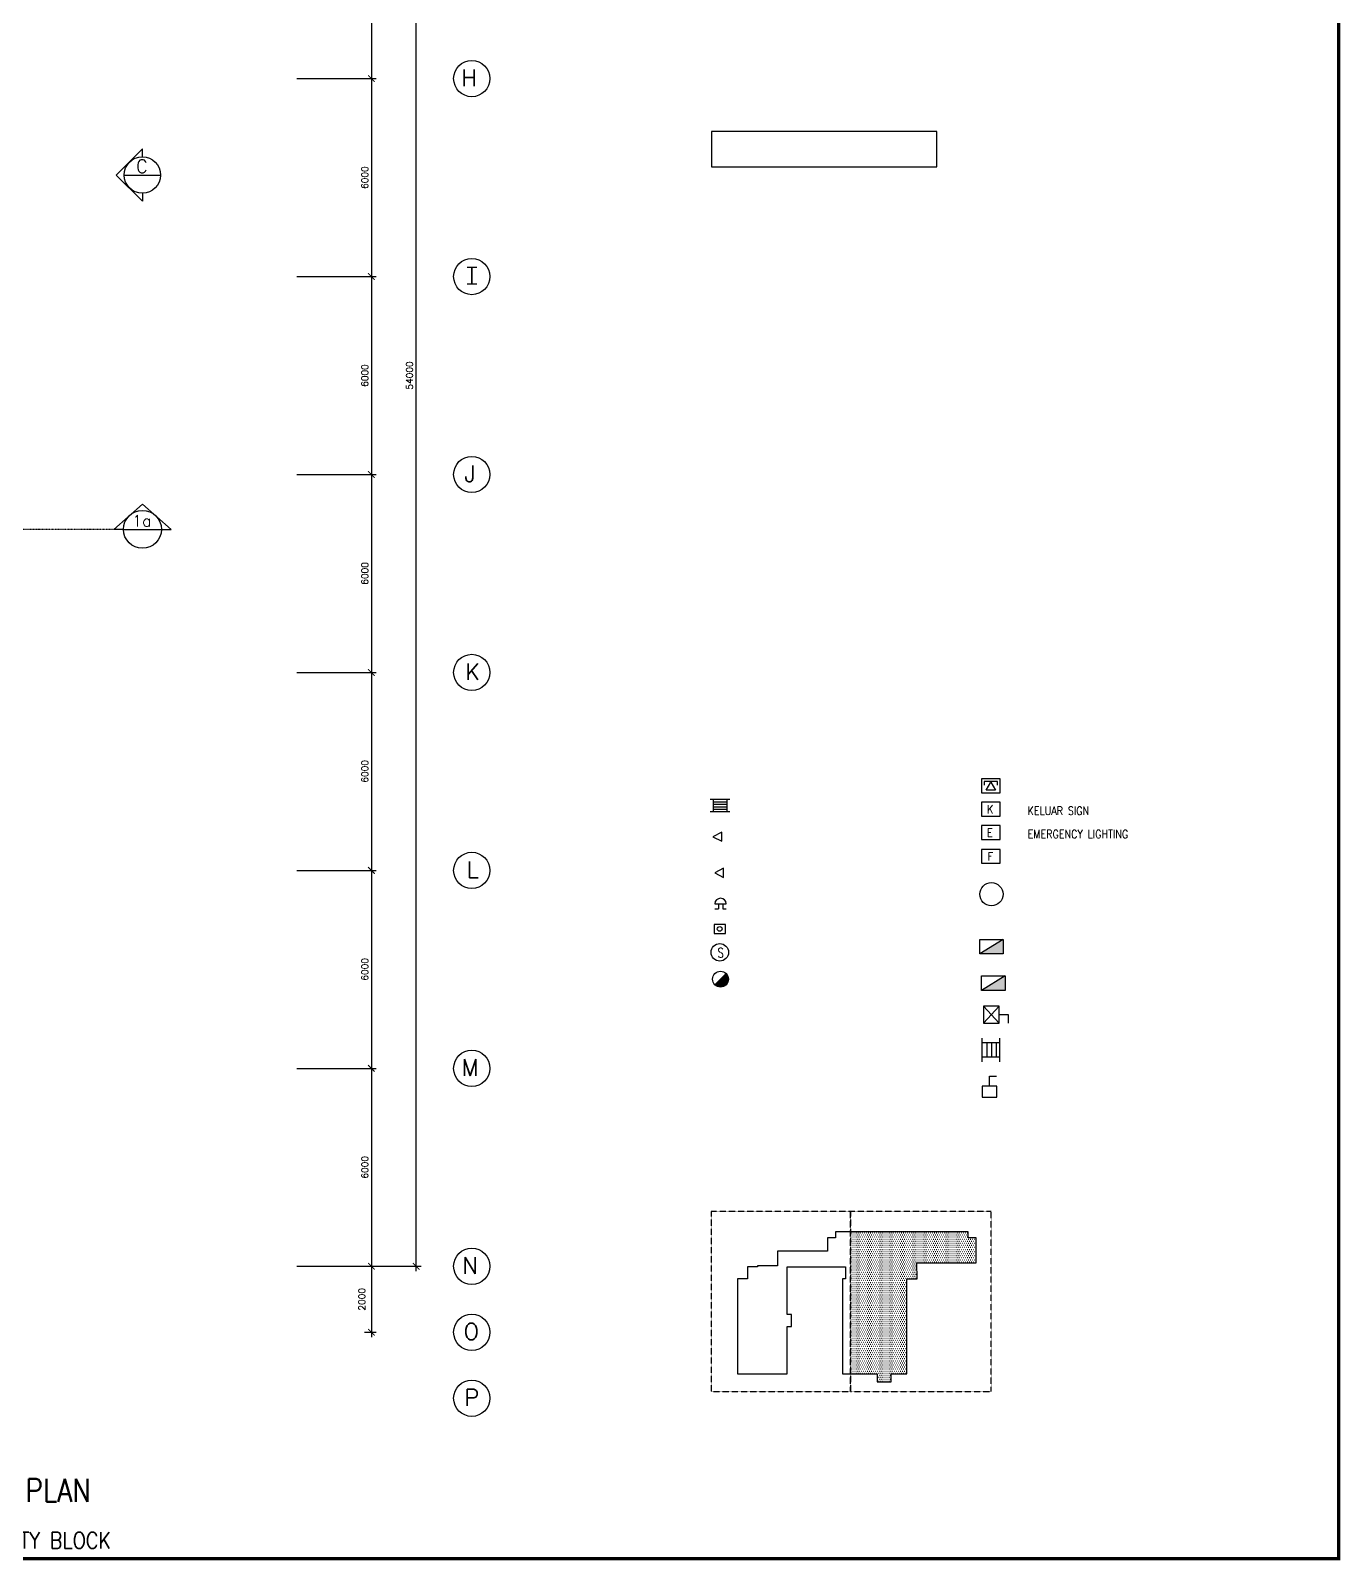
# Model space of a CAD drawing. Header units: feet. Extents: x 1407108 to 2957709, y -1501070 to -681589.
# Drawn here: x 1713887 to 1753588, y -847338 to -800969 of the extents above; entities that cross this region are included whole.
import ezdxf

# ---------------------------------------------------------------- set-up
doc = ezdxf.new("R2010")
doc.units = ezdxf.units.FT
doc.header["$LTSCALE"] = 13
doc.header["$MEASUREMENT"] = 0
doc.linetypes.add('DASHDOT', pattern=[1, 0.5, -0.25, 0, -0.25])
doc.linetypes.add('DASHED', pattern=[0.75, 0.5, -0.25])
doc.layers.get('0').update_dxf_attribs({"linetype": 'CONTINUOUS'})
for name, color, linetype in [('-DRY RISER', 1, 'CONTINUOUS'), ('-FF', 240, 'CONTINUOUS'), ('-ff.txt', 2, 'CONTINUOUS'), ('AR', 7, 'CONTINUOUS'), ('AR1', 7, 'CONTINUOUS'), ('DIM', 7, 'CONTINUOUS'), ('DR', 7, 'CONTINUOUS'), ('GRID-T', 7, 'CONTINUOUS'), ('NEW', 7, 'CONTINUOUS'), ('PL', 5, 'CONTINUOUS'), ('TEXT', 7, 'CONTINUOUS')]:
    doc.layers.add(name, color=color, linetype=linetype)
doc.styles.add('ROMANS', font='romans')
doc.styles.get("Standard").update_dxf_attribs({"font": 'ROMANS.SHX'})
doc.styles.add('STANDARDS', font='simplex.shx')
doc.dimstyles.new('STANDARD$0', dxfattribs={"dimscale": 0, "dimtxt": 8, "dimasz": 6, "dimexe": 1, "dimexo": 1, "dimgap": 3, "dimtad": 1, "dimdec": 0, "dimlfac": -1, "dimrnd": 1, "dimzin": 0, "dimdsep": 46, "dimtxsty": 'Standard', "dimcen": 0, "dimclrd": 5, "dimclre": 250, "dimadec": 0, "dimazin": 0, "dimtfac": 1, "dimtdec": 4, "dimtofl": 0, "dimtmove": 0, "dimatfit": 3, "dimfxl": 1, "dimtolj": 1, "dimtzin": 0, "dimarcsym": 0})

# ---------------------------------------------------------------- blocks, each defined once
blk = doc.blocks.new('_ARCHTICK')
at = {"color": 0, "linetype": 'ByBlock', "const_width": 0.15}
blk.add_lwpolyline([(-0.5, -0.5), (0.5, 0.5)], dxfattribs=at)
blk = doc.blocks.new('*D391')
at = {"layer": 'DIM', "color": 7, "lineweight": -2, "transparency": 16777216}
for p, q in [((1724216, -838274), (1724216, -840574)), ((1724003, -838424), (1724366, -838424)), ((1724003, -840424), (1724366, -840424))]:
    blk.add_line(p, q, dxfattribs=at)
at = {"layer": 'DIM', "color": 7, "lineweight": -2, "transparency": 16777216, "xscale": 200, "yscale": 200, "zscale": 200}
for p, rotation in [((1724216, -838424), 90), ((1724216, -840424), 270)]:
    blk.add_blockref('_ARCHTICK', p, dxfattribs=dict(at, rotation=rotation))
at = {"layer": 'DIM', "color": 7, "transparency": 16777216, "insert": (1723930, -839424), "char_height": 200, "attachment_point": 5, "rotation": 90, "style": 'ROMANS'}
blk.add_mtext('\\A1;2000', dxfattribs=at)
blk = doc.blocks.new('*D394')
at = {"layer": 'DIM', "color": 7, "lineweight": -2, "transparency": 16777216}
for p, q in [((1721955, -796424), (1724366, -796424)), ((1724216, -796274), (1724216, -802574)), ((1721955, -802424), (1724366, -802424))]:
    blk.add_line(p, q, dxfattribs=at)
at = {"layer": 'DIM', "color": 7, "lineweight": -2, "transparency": 16777216, "xscale": 200, "yscale": 200, "zscale": 200}
for p, rotation in [((1724216, -796424), 90), ((1724216, -802424), 270)]:
    blk.add_blockref('_ARCHTICK', p, dxfattribs=dict(at, rotation=rotation))
at = {"layer": 'DIM', "color": 7, "transparency": 16777216, "insert": (1724016, -799424), "char_height": 200, "attachment_point": 5, "rotation": 90, "style": 'ROMANS'}
blk.add_mtext('\\A1;6000', dxfattribs=at)
blk = doc.blocks.new('*D395')
at = {"layer": 'DIM', "color": 7, "lineweight": -2, "transparency": 16777216}
for p, q in [((1721955, -802424), (1724366, -802424)), ((1724216, -802274), (1724216, -808574)), ((1721955, -808424), (1724366, -808424))]:
    blk.add_line(p, q, dxfattribs=at)
at = {"layer": 'DIM', "color": 7, "lineweight": -2, "transparency": 16777216, "xscale": 200, "yscale": 200, "zscale": 200}
for p, rotation in [((1724216, -802424), 90), ((1724216, -808424), 270)]:
    blk.add_blockref('_ARCHTICK', p, dxfattribs=dict(at, rotation=rotation))
at = {"layer": 'DIM', "color": 7, "transparency": 16777216, "insert": (1724016, -805424), "char_height": 200, "attachment_point": 5, "rotation": 90, "style": 'ROMANS'}
blk.add_mtext('\\A1;6000', dxfattribs=at)
blk = doc.blocks.new('*D396')
at = {"layer": 'DIM', "color": 7, "lineweight": -2, "transparency": 16777216}
for p, q in [((1722823, -808424), (1724366, -808424)), ((1724216, -808274), (1724216, -814574)), ((1722823, -814424), (1724366, -814424))]:
    blk.add_line(p, q, dxfattribs=at)
at = {"layer": 'DIM', "color": 7, "lineweight": -2, "transparency": 16777216, "xscale": 200, "yscale": 200, "zscale": 200}
for p, rotation in [((1724216, -808424), 90), ((1724216, -814424), 270)]:
    blk.add_blockref('_ARCHTICK', p, dxfattribs=dict(at, rotation=rotation))
at = {"layer": 'DIM', "color": 7, "transparency": 16777216, "insert": (1724016, -811424), "char_height": 200, "attachment_point": 5, "rotation": 90, "style": 'ROMANS'}
blk.add_mtext('\\A1;6000', dxfattribs=at)
blk = doc.blocks.new('*D397')
at = {"layer": 'DIM', "color": 7, "lineweight": -2, "transparency": 16777216}
for p, q in [((1721955, -814424), (1724366, -814424)), ((1724216, -814274), (1724216, -820574)), ((1721955, -820424), (1724366, -820424))]:
    blk.add_line(p, q, dxfattribs=at)
at = {"layer": 'DIM', "color": 7, "lineweight": -2, "transparency": 16777216, "xscale": 200, "yscale": 200, "zscale": 200}
for p, rotation in [((1724216, -814424), 90), ((1724216, -820424), 270)]:
    blk.add_blockref('_ARCHTICK', p, dxfattribs=dict(at, rotation=rotation))
at = {"layer": 'DIM', "color": 7, "transparency": 16777216, "insert": (1724016, -817424), "char_height": 200, "attachment_point": 5, "rotation": 90, "style": 'ROMANS'}
blk.add_mtext('\\A1;6000', dxfattribs=at)
blk = doc.blocks.new('*D398')
at = {"layer": 'DIM', "color": 7, "lineweight": -2, "transparency": 16777216}
for p, q in [((1721955, -820424), (1724366, -820424)), ((1724216, -820274), (1724216, -826574)), ((1721955, -826424), (1724366, -826424))]:
    blk.add_line(p, q, dxfattribs=at)
at = {"layer": 'DIM', "color": 7, "lineweight": -2, "transparency": 16777216, "xscale": 200, "yscale": 200, "zscale": 200}
for p, rotation in [((1724216, -820424), 90), ((1724216, -826424), 270)]:
    blk.add_blockref('_ARCHTICK', p, dxfattribs=dict(at, rotation=rotation))
at = {"layer": 'DIM', "color": 7, "transparency": 16777216, "insert": (1724016, -823424), "char_height": 200, "attachment_point": 5, "rotation": 90, "style": 'ROMANS'}
blk.add_mtext('\\A1;6000', dxfattribs=at)
blk = doc.blocks.new('*D399')
at = {"layer": 'DIM', "color": 7, "lineweight": -2, "transparency": 16777216}
for p, q in [((1724216, -826274), (1724216, -832574)), ((1721955, -826424), (1724366, -826424)), ((1721955, -832424), (1724366, -832424))]:
    blk.add_line(p, q, dxfattribs=at)
at = {"layer": 'DIM', "color": 7, "lineweight": -2, "transparency": 16777216, "xscale": 200, "yscale": 200, "zscale": 200}
for p, rotation in [((1724216, -826424), 90), ((1724216, -832424), 270)]:
    blk.add_blockref('_ARCHTICK', p, dxfattribs=dict(at, rotation=rotation))
at = {"layer": 'DIM', "color": 7, "transparency": 16777216, "insert": (1724016, -829424), "char_height": 200, "attachment_point": 5, "rotation": 90, "style": 'ROMANS'}
blk.add_mtext('\\A1;6000', dxfattribs=at)
blk = doc.blocks.new('*D400')
at = {"layer": 'DIM', "color": 7, "lineweight": -2, "transparency": 16777216}
for p, q in [((1724216, -832274), (1724216, -838574)), ((1721955, -832424), (1724366, -832424)), ((1721955, -838424), (1724366, -838424))]:
    blk.add_line(p, q, dxfattribs=at)
at = {"layer": 'DIM', "color": 7, "lineweight": -2, "transparency": 16777216, "xscale": 200, "yscale": 200, "zscale": 200}
for p, rotation in [((1724216, -832424), 90), ((1724216, -838424), 270)]:
    blk.add_blockref('_ARCHTICK', p, dxfattribs=dict(at, rotation=rotation))
at = {"layer": 'DIM', "color": 7, "transparency": 16777216, "insert": (1724016, -835424), "char_height": 200, "attachment_point": 5, "rotation": 90, "style": 'ROMANS'}
blk.add_mtext('\\A1;6000', dxfattribs=at)
blk = doc.blocks.new('*D401')
at = {"layer": 'DIM', "color": 7, "lineweight": -2, "transparency": 16777216}
for p, q in [((1722342, -784424), (1725723, -784424)), ((1725573, -838574), (1725573, -784274)), ((1722342, -838424), (1725723, -838424))]:
    blk.add_line(p, q, dxfattribs=at)
at = {"layer": 'DIM', "color": 7, "lineweight": -2, "transparency": 16777216, "xscale": 200, "yscale": 200, "zscale": 200}
for p, rotation in [((1725573, -784424), 90), ((1725573, -838424), 270)]:
    blk.add_blockref('_ARCHTICK', p, dxfattribs=dict(at, rotation=rotation))
at = {"layer": 'DIM', "color": 7, "transparency": 16777216, "insert": (1725373, -811424), "char_height": 200, "attachment_point": 5, "rotation": 90, "style": 'ROMANS'}
blk.add_mtext('\\A1;54000', dxfattribs=at)
blk = doc.blocks.new('DRY RISER')
at = {"layer": '-DRY RISER'}
for p, q in [((-150, 0), (150, 0)), ((-90, 0), (-90, -222)), ((90, 0), (90, -222)), ((-90, -42), (90, -42)), ((-90, -102), (90, -102)), ((-90, -162), (90, -162)), ((-150, -222), (150, -222))]:
    blk.add_line(p, q, dxfattribs=at)

msp = doc.modelspace()

# ---------------------------------------------------------------- hatches: boundary and pattern name
at = {"layer": '-FF'}
msp.add_hatch(color=11, dxfattribs=at).paths.add_polyline_path([(1735038.8, -829721.1, 0.1989124), (1734968.5, -829551.4), (1734629.1, -829890.8, 0.6681786)])
at = {"layer": 'PL', "linetype": 'Continuous'}
h = msp.add_hatch(dxfattribs=at)
h.set_pattern_fill('DOTS', color=6, scale=1000, style=0)
h.set_pattern_definition([(0, (324814.74, 16652.144), (31.25, 62.5), [0, -62.5])])
h.paths.add_polyline_path([(1742544.3, -837559.1), (1742304.3, -837559.1), (1742304.3, -837381.5), (1738738.1, -837381.5), (1738738.1, -841683.5), (1739544.3, -841683.5), (1739544.3, -841923.5), (1739976.3, -841923.5), (1739976.3, -841683.5), (1740444.3, -841683.5), (1740444.3, -838803.5), (1740744.3, -838803.5), (1740744.3, -838323.5), (1742544.3, -838323.5)])
at = {"layer": 'TEXT'}
for points in [[(1742655.4, -828956.8), (1743366.8, -828956.8), (1743366.8, -828517.9)], [(1742712.6, -830062.4), (1743424, -830062.4), (1743424, -829623.5)]]:
    msp.add_hatch(color=256, dxfattribs=at).paths.add_polyline_path(points)

# ---------------------------------------------------------------- linework, layer by layer
at = {"layer": '-FF', "ltscale": 10}
for p, q in [((1743195.4, -823731.7), (1742791.7, -823731.7)), ((1742791.7, -823731.7), (1742791.7, -823844.6)), ((1742854, -823989.7), (1742993.6, -823747.8)), ((1742993.6, -823747.8), (1743133.2, -823989.7)), ((1743195.4, -823844.6), (1743195.4, -823731.7)), ((1743133.2, -823989.7), (1742854, -823989.7))]:
    msp.add_line(p, q, dxfattribs=at)
at = {"layer": '-FF'}
for p, q in [((1735076.6, -824277.3), (1734486.1, -824277.3)), ((1734572.9, -824277.3), (1734572.9, -824653.6)), ((1734989.8, -824351.9), (1734572.9, -824351.9)), ((1734989.8, -824429.7), (1734572.9, -824429.7)), ((1734989.8, -824277.3), (1734989.8, -824653.6)), ((1735076.6, -824653.6), (1734486.1, -824653.6)), ((1734989.8, -824504.3), (1734572.9, -824504.3)), ((1734989.8, -824578.9), (1734572.9, -824578.9)), ((1734839.7, -825264.6), (1734569.7, -825403)), ((1734569.7, -825403), (1734839.7, -825541.4)), ((1734892.7, -826358.7), (1734622.7, -826497.2)), ((1734622.7, -826497.2), (1734892.7, -826635.6)), ((1734626.1, -827436.8), (1734971.5, -827436.8)), ((1734629.2, -827591.4), (1734736.1, -827591.4)), ((1734736.1, -827436.8), (1734736.1, -827591.4)), ((1734868.6, -827436.8), (1734868.6, -827591.4)), ((1734868.6, -827591.4), (1734971.2, -827591.4))]:
    msp.add_line(p, q, dxfattribs=at)
at = {"layer": '-FF', "linetype": 'Continuous'}
for p, q in [((1734629.1, -829890.8), (1734968.5, -829551.4)), ((1742774.1, -831052.7), (1743248.1, -830535)), ((1742774.1, -830535), (1743248.1, -831052.7)), ((1743248.1, -830793.8), (1743513, -830793.8)), ((1743513, -830793.8), (1743513, -831052.7))]:
    msp.add_line(p, q, dxfattribs=at)
at = {"layer": '-FF'}
for points in [[(1734839.7, -825541.4), (1734839.7, -825264.6)], [(1734892.7, -826635.6), (1734892.7, -826358.7)]]:
    msp.add_lwpolyline(points, dxfattribs=at)
msp.add_lwpolyline([(1734948.5, -828337.3), (1734948.5, -828060.5), (1734603.9, -828060.5), (1734603.9, -828337.3)], close=True, dxfattribs=at)
at = {"layer": '-FF', "ltscale": 1.3}
msp.add_lwpolyline([(1743248.1, -830535), (1742774.1, -830535), (1742774.1, -831052.7), (1743248.1, -831052.7)], close=True, dxfattribs=at)
msp.add_lwpolyline([(1743248.1, -830535), (1742774.1, -830535), (1742774.1, -831052.7), (1743248.1, -831052.7)], close=True, dxfattribs=at)
at = {"layer": '-FF'}
for centre, radius in [((1734774.2, -828198.3), 72.2), ((1734776.2, -828908.5), 265)]:
    msp.add_circle(centre, radius, dxfattribs=at)
at = {"layer": '-FF', "linetype": 'Continuous'}
msp.add_circle((1734798.8, -829721.1), 240, dxfattribs=at)
at = {"layer": '-FF'}
msp.add_arc((1734798.8, -827442.4), 172.8, 1.85513, 178.14487, dxfattribs=at)
at = {"layer": 'AR', "color": 3}
for p, q in [((1717275.2, -804550.5), (1716478.3, -805347.4)), ((1717275.2, -806144.4), (1716478.3, -805347.4)), ((1716407.7, -816086.9), (1717275.2, -815324.6)), ((1718142.7, -816086.9), (1717275.2, -815324.6))]:
    msp.add_line(p, q, dxfattribs=at)
at = {"layer": 'AR', "color": 3, "linetype": 'Continuous'}
for p, q in [((1717275.2, -804797.4), (1717275.2, -804550.5)), ((1717275.2, -805897.4), (1717275.2, -806144.4)), ((1716702.8, -816086.9), (1716407.7, -816086.9)), ((1717852.8, -816086.9), (1718142.7, -816086.9))]:
    msp.add_line(p, q, dxfattribs=at)
at = {"layer": 'AR', "color": 2}
for p, q in [((1716725.2, -805347.4), (1717825.2, -805347.4)), ((1716702.8, -816086.9), (1717852.8, -816086.9))]:
    msp.add_line(p, q, dxfattribs=at)
at = {"layer": 'AR', "color": 4, "linetype": 'DASHDOT'}
msp.add_line((1716407.7, -816086.9), (1710269.5, -816086.9), dxfattribs=at)
at = {"layer": 'AR', "color": 3, "linetype": 'Continuous'}
msp.add_circle((1717275.2, -805347.4), 550, dxfattribs=at)
at = {"layer": 'AR', "color": 3}
msp.add_circle((1717277.8, -816086.9), 575, dxfattribs=at)
at = {"layer": 'DR', "linetype": 'Continuous'}
msp.add_lwpolyline([(1734526.5, -805102), (1741351.2, -805102), (1741351.2, -804025), (1734526.5, -804025)], close=True, dxfattribs=at)
at = {"layer": 'GRID-T', "color": 3}
for p, q in [((1727415.7, -808149.3), (1727120.1, -808149.3)), ((1727415.7, -808652.2), (1727120.1, -808652.2))]:
    msp.add_line(p, q, dxfattribs=at)
at = {"layer": 'GRID-T', "color": 7}
for centre in [(1727259.6, -802424.1), (1727259.6, -808424.1), (1727259.6, -814424.1), (1727259.6, -820424.1), (1727259.6, -826424.1), (1727259.6, -832424.1), (1727259.6, -838424.1), (1727259.6, -840424.1), (1727259.6, -842424.1)]:
    msp.add_circle(centre, 550, dxfattribs=at)
at = {"layer": 'NEW'}
for p, q in [((1743272.6, -824359.8), (1742712.6, -824359.8)), ((1742712.6, -824359.8), (1742712.6, -824777.3)), ((1743272.6, -824777.3), (1743272.6, -824359.8)), ((1742712.6, -824777.3), (1743272.6, -824777.3)), ((1743272.6, -825067.7), (1742712.6, -825067.7)), ((1742712.6, -825067.7), (1742712.6, -825485.2)), ((1743272.6, -825485.2), (1743272.6, -825067.7)), ((1742712.6, -825485.2), (1743272.6, -825485.2)), ((1743272.6, -825791.1), (1742712.6, -825791.1)), ((1742712.6, -825791.1), (1742712.6, -826208.7)), ((1743272.6, -826208.7), (1743272.6, -825791.1)), ((1742712.6, -826208.7), (1743272.6, -826208.7)), ((1742948.9, -832964.6), (1742948.9, -832663.3)), ((1742948.9, -832663.3), (1743164.2, -832663.3)), ((1743172.9, -832964.6), (1742724.9, -832964.6)), ((1742724.9, -832964.6), (1742724.9, -833298.6)), ((1743172.9, -833298.6), (1743172.9, -832964.6)), ((1742724.9, -833298.6), (1743172.9, -833298.6))]:
    msp.add_line(p, q, dxfattribs=at)
at = {"layer": 'PL', "color": 33, "linetype": 'DASHED', "const_width": 100}
msp.add_lwpolyline([(1682522.7, -847288.2), (1753538, -847288.2), (1753538, -756912.6), (1682522.7, -756912.6)], close=True, dxfattribs=at)
at = {"layer": 'PL', "color": 33, "linetype": 'DASHED'}
for points in [[(1734513, -842215.3), (1738738.1, -842215.3), (1738738.1, -836766.5), (1734513, -836766.5)], [(1738738.1, -842215.3), (1742999, -842215.3), (1742999, -836766.5), (1738738.1, -836766.5)]]:
    msp.add_lwpolyline(points, close=True, dxfattribs=at)
at = {"layer": 'PL', "color": 2, "linetype": 'Continuous'}
msp.add_lwpolyline([(1735314.3, -838803.5), (1735314.3, -841683.5), (1736814.3, -841683.5), (1736814.3, -840243.5), (1736949.3, -840243.5), (1736949.3, -839883.5), (1736814.3, -839883), (1736814.3, -838443.5), (1738584.3, -838443.5), (1738584.3, -838803.5), (1738494.3, -838803.5), (1738494.3, -841683.5), (1739544.3, -841683.5), (1739544.3, -841923.5), (1739976.3, -841923.5), (1739976.3, -841683.5), (1740444.3, -841683.5), (1740444.3, -838803.5), (1740754.7, -838803.5), (1740744.3, -838323.5), (1742544.3, -838323.5), (1742544.3, -837559.1), (1742304.3, -837559.1), (1742304.3, -837381.5), (1738284.3, -837381.5), (1738284.3, -837557.5), (1738044.3, -837557.5), (1738044.3, -837963.5), (1736526.3, -837963.5), (1736526.3, -838410.5), (1735924.7, -838410.5), (1735924.7, -838443.5), (1735614.3, -838443.5), (1735614.3, -838803.5), (1735314.3, -838803.5)], dxfattribs=at)
at = {"layer": 'TEXT'}
for p, q in [((1743272.6, -823651.9), (1742712.6, -823651.9)), ((1742712.6, -823651.9), (1742712.6, -824069.5)), ((1743272.6, -824069.5), (1743272.6, -823651.9)), ((1742712.6, -824069.5), (1743272.6, -824069.5)), ((1743366.8, -828517.9), (1742655.4, -828956.8)), ((1743424, -829623.5), (1742712.6, -830062.4))]:
    msp.add_line(p, q, dxfattribs=at)
for points in [[(1742655.4, -828956.8), (1742655.4, -828517.9), (1743366.8, -828517.9), (1743366.8, -828956.8)], [(1742712.6, -830062.4), (1742712.6, -829623.5), (1743424, -829623.5), (1743424, -830062.4)]]:
    msp.add_lwpolyline(points, close=True, dxfattribs=at)
msp.add_circle((1743011.1, -827146.7), 351, dxfattribs=at)

# ---------------------------------------------------------------- block references
at = {"layer": '-DRY RISER', "linetype": 'Continuous', "xscale": 2.400000000023283, "yscale": 2.400000000023283, "zscale": 2.400000000023283, "rotation": 270}
msp.add_blockref('DRY RISER', (1743257.1, -831869.3), dxfattribs=at)

# ---------------------------------------------------------------- texts
at = {"layer": '-ff.txt', "style": 'STANDARDS', "width": 0.7}
msp.add_text('S', height=292.5, dxfattribs=at).set_placement((1734715.8, -829065.3))
at = {"color": 4, "style": 'ROMANS', "width": 0.85}
for s, height, p in [('FIRST FLOOR PLAN', 700, (1708245.5, -845561.7)), ('IT/SCIENCE FACULTY BLOCK', 500, (1708311.8, -846982.2))]:
    msp.add_text(s, height=height, dxfattribs=at).set_placement(p)
at = {"layer": 'AR', "color": 3, "style": 'ROMANS'}
msp.add_text('C', height=400, dxfattribs=at).set_placement((1717081, -805282.2))
at = {"layer": 'AR1', "color": 3, "style": 'ROMANS'}
msp.add_text('1a', height=350, dxfattribs=at).set_placement((1716964.7, -816003.6))
at = {"layer": 'GRID-T', "color": 3, "style": 'ROMANS'}
for s, p in [('H', (1726941.4, -802649.9)), ('I', (1727177.4, -808649.9)), ('J', (1727036.7, -814649.9)), ('K', (1727059.4, -820649.9)), ('L', (1727107, -826649.9)), ('M', (1726952.6, -832649.9)), ('N', (1726976.9, -838649.9)), ('O', (1727010.3, -840649.9)), ('P', (1727038.4, -842649.9))]:
    msp.add_text(s, height=500, dxfattribs=at).set_placement(p)
at = {"layer": 'NEW', "color": 2, "style": 'ROMANS', "width": 0.85}
for s, p in [('K', (1742879.6, -824695.2)), ('E', (1742879.6, -825403.1)), ('F', (1742896.9, -826126.5))]:
    msp.add_text(s, height=250, dxfattribs=at).set_placement(p)
at = {"layer": 'NEW', "color": 7, "style": 'ROMANS', "width": 0.85}
for s, p in [('KELUAR SIGN', (1744105.8, -824740.6)), ('EMERGENCY LIGHTING', (1744105.8, -825448.5))]:
    msp.add_text(s, height=250, dxfattribs=at).set_placement(p)

# ---------------------------------------------------------------- dimensions: what is measured, and where the dimension line sits
at = {"layer": 'DIM'}
for p1, p2, distance, picture, middle in [((1722192.4, -838424.1), (1722192.4, -784424.1), -3380.9, '*D401', (1725373.3, -811424.1)), ((1721805.4, -796424.1), (1721805.4, -802424.1), 2411.1, '*D394', (1724016.5, -799424.1)), ((1721805.4, -802424.1), (1721805.4, -808424.1), 2411.1, '*D395', (1724016.5, -805424.1)), ((1722673, -808424.1), (1722673, -814424.1), 1543.5, '*D396', (1724016.5, -811424.1)), ((1721805.4, -814424.1), (1721805.4, -820424.1), 2411.1, '*D397', (1724016.5, -817424.1)), ((1721805.4, -820424.1), (1721805.4, -826424.1), 2411.1, '*D398', (1724016.5, -823424.1)), ((1721805.4, -826424.1), (1721805.4, -832424.1), 2411.1, '*D399', (1724016.5, -829424.1)), ((1721805.4, -832424.1), (1721805.4, -838424.1), 2411.1, '*D400', (1724016.5, -835424.1))]:
    dim = msp.add_aligned_dim(p1=p1, p2=p2, distance=distance, dimstyle='STANDARD$0', override={"dimscale": 100, "dimtxt": 2, "dimasz": 2, "dimexe": 1.5, "dimexo": 1.5, "dimgap": 1, "dimtxsty": 'ROMANS', "dimblk": 'ARCHTICK', "dimdle": 1.5, "dimclrd": 7, "dimclre": 7, "dimclrt": 7, "dimtdec": 0, "dimtmove": 2}, dxfattribs=at)
    dim.commit()
    dim.dimension.update_dxf_attribs({"geometry": picture, "text_midpoint": middle})
dim = msp.add_linear_dim(base=(1724216.5, -840424.1), p1=(1723852.9, -838424.1), p2=(1723852.9, -840424.1), angle=90, dimstyle='STANDARD$0', override={"dimscale": 100, "dimtxt": 2, "dimasz": 2, "dimexe": 1.5, "dimexo": 1.5, "dimgap": 1, "dimtxsty": 'ROMANS', "dimblk": 'ARCHTICK', "dimdle": 1.5, "dimclrd": 7, "dimclre": 7, "dimclrt": 7, "dimtdec": 0, "dimtmove": 2}, dxfattribs=at)
dim.commit()
dim.dimension.update_dxf_attribs({"geometry": '*D391', "text_midpoint": (1723930.4, -839424.1), "dimtype": 160})

doc.saveas('drawing.dxf')
